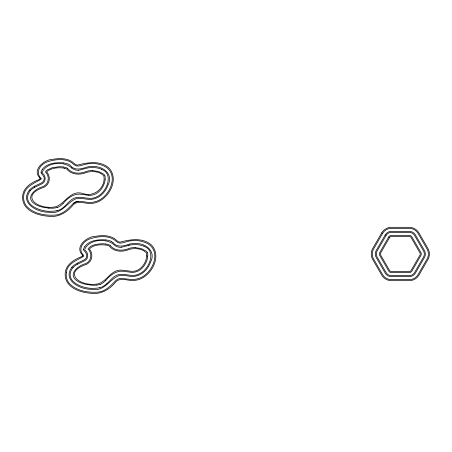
<?xml version="1.0" encoding="UTF-8"?>
<svg xmlns="http://www.w3.org/2000/svg" width="452" height="452" viewBox="0 0 452 452"><rect width="100%" height="100%" fill="white"/><g stroke="black" fill="none" stroke-linecap="round" stroke-linejoin="round"><path stroke-width="0.68" d="M42.143 172.342C46.612 162.093 63.992 160.658 71.795 168.048M84.716 249.374C89.185 239.125 106.559 237.695 114.367 245.086A9.961 9.961 0 0 0 121.283 247.34M105.146 179.71C104.18 187.224 98.429 194.919 90.4 195.349A16.543 16.543 0 0 1 88.157 195.236M147.719 256.742C146.753 264.239 141.024 271.918 133.018 272.381A16.543 16.543 0 0 1 130.73 272.273L124.865 271.449A33.245 33.245 0 0 0 124.091 271.369C116.576 270.098 110.147 275.104 105.689 280.596M42.279 169.364C47.081 163.11 55.997 162.319 63.325 162.884M84.846 246.397C89.649 240.142 98.57 239.351 105.898 239.916M29.295 190.281C19.543 203.264 37.731 212.66 48.776 212.203C61.63 215.175 66.574 202.411 76.478 198.558C82.219 197.394 87.954 200.524 93.677 198.965C100.48 197.36 105.627 191.659 107.932 185.247C113.949 173.941 102.666 165.771 92.236 166.489A25.12 25.12 0 0 0 86.97 167.082C81.575 168.873 74.733 170.986 70.501 165.652A10.599 10.599 0 0 0 68.444 164.217A16.249 16.249 0 0 0 63.32 162.957M71.862 267.313C62.02 280.506 80.671 289.811 91.779 289.257C104.525 292.077 109.271 279.093 119.226 275.556C124.916 274.494 130.583 277.539 136.244 275.997C143.047 274.392 148.194 268.691 150.499 262.279C156.522 250.973 145.239 242.803 134.809 243.521A25.12 25.12 0 0 0 129.538 244.12M30.47 190.467L30.42 190.524A10.543 10.543 0 0 0 30.12 190.868C20.413 204.411 40.776 212.107 51.358 211.265A26.357 26.357 0 0 0 56.054 210.864M72.992 267.556L73.043 267.499A10.543 10.543 0 0 0 72.693 267.9C62.975 281.302 83.264 289.195 93.931 288.297A26.357 26.357 0 0 0 98.626 287.896L99.779 287.625M63.116 203.564C67.574 198.072 74.009 193.066 81.518 194.337A33.245 33.245 0 0 1 82.292 194.416L88.157 195.247M73.354 203.406C68.173 208.592 62.777 214.677 54.89 215.118C44.906 215.762 33.516 213.802 26.487 206.101A13.577 13.577 0 0 1 23.628 198.304C22.741 187.529 33.742 183.557 41.155 179.15L41.234 178.517C34.397 172.28 40.714 163.748 47.997 161.635C56.336 159.008 67.162 157.923 73.953 164.59C77.241 167.748 81.75 165.036 85.434 164.302C92.078 162.635 99.333 163.494 105.372 166.732C119.904 175.613 108.966 198.411 95.073 201.745A18.99 18.99 0 0 1 88.451 202.394C83.473 202.084 77.654 199.699 73.354 203.406A8.362 8.362 0 0 1 78.445 201.355M106.983 283.545C110.813 280.003 114.22 274.923 119.887 274.426C126.475 273.731 133.396 277.443 139.623 273.68C148.996 269.607 157.087 250.837 143.905 246.306M39.375 179.41L39.33 179.438A13.04 13.04 0 0 1 38.753 179.743C30.804 182.704 21.99 188.484 22.606 198.157C23.148 210.649 37.392 215.389 47.867 216.197C57.816 217.887 67.032 212.604 73.049 205.027C76.693 200.818 82.665 202.733 87.366 203.315A26.561 26.561 0 0 0 89.473 203.462L90.157 203.462A19.346 19.346 0 0 0 91.716 203.389C107.005 202.423 120.356 180.546 109.051 168.116C100.141 160.177 87.79 162.466 77.365 165.127C74.857 164.816 73.422 162.387 71.331 161.234C65.574 157.912 58.444 158.307 52.127 159.42C44.081 159.714 31.968 169.884 39.652 177.715A8.543 8.543 0 0 1 39.866 177.992L39.94 178.099M34.533 187.388L41.104 184.235A19.645 19.645 0 0 0 41.511 184.02C46.149 182.297 46.245 176.173 42.624 173.342A5.588 5.588 0 0 1 42.302 172.884L42.268 172.822M77.106 264.42L83.671 261.267A19.645 19.645 0 0 0 84.078 261.058C88.716 259.335 88.824 253.205 85.196 250.374A5.588 5.588 0 0 1 84.869 249.916L84.857 249.888M34.68 186.151L40.126 183.585A24.877 24.877 0 0 0 40.782 183.258C43.917 182.218 45.511 178.116 43.104 175.557A13.984 13.984 0 0 0 42.754 175.105L41.567 173.608A3.362 3.362 0 0 1 41.234 173.037M77.247 263.188L82.699 260.618A24.877 24.877 0 0 0 83.354 260.295C86.49 259.25 88.084 255.148 85.677 252.589A13.984 13.984 0 0 0 85.326 252.137L84.134 250.64A3.362 3.362 0 0 1 83.806 250.069M57.5 207.321L57.099 207.457M100.067 284.359L99.672 284.489A15.91 15.91 0 0 1 96.762 285.076M128.283 245.447L123.051 246.882A18.419 18.419 0 0 1 122.334 247.029L121.277 247.182M57.206 210.592L56.054 210.847M129.538 244.103C124.153 245.939 117.294 248.007 113.073 242.684M96.762 285.088L96.621 285.105A29.222 29.222 0 0 1 91.027 285.122L85.439 284.257A31.855 31.855 0 0 1 79.71 282.359L79.14 282.076A21.905 21.905 0 0 1 78.586 281.794C66.659 275.432 77.004 265.821 85.795 263.584A16.142 16.142 0 0 0 86.219 263.341C91.677 260.685 92.344 252.922 87.965 248.95C90.988 244.775 96.745 244.125 101.502 243.792A27.6 27.6 0 0 1 104.316 243.837L105.898 244.007M78.704 170.15L79.767 169.997A18.419 18.419 0 0 0 80.484 169.85L85.71 168.41A25.013 25.013 0 0 1 101.389 169.133M92.513 170.545L98.615 171.528L103.412 173.952A4.887 4.887 0 0 1 104.785 175.591M135.08 247.577L141.188 248.56L145.985 250.984A4.887 4.887 0 0 1 147.358 252.623L147.38 252.77M48.454 208.112L42.867 207.219A31.855 31.855 0 0 1 37.143 205.327L36.572 205.044A21.905 21.905 0 0 1 36.013 204.762C24.086 198.405 34.431 188.767 43.222 186.552A16.142 16.142 0 0 0 43.646 186.309C49.104 183.653 49.771 175.89 45.392 171.918L45.889 171.28A7.452 7.452 0 0 1 47.387 169.867L52.24 167.72L58.929 166.76A27.6 27.6 0 0 1 61.749 166.799L63.325 166.969M64.563 168.234C59.026 167.206 52.861 167.72 47.974 170.681A6.441 6.441 0 0 0 46.686 171.907C50.398 175.845 50.245 182.772 45.748 186.083A11.436 11.436 0 0 1 45.296 186.433L44.375 187.055A16.012 16.012 0 0 1 43.968 187.297C19.289 195.371 37.126 210.078 55.071 206.903A15.814 15.814 0 0 0 55.624 206.796C65.41 203.479 70.252 189.806 82.784 193.45C93.875 197.806 105.881 187.636 103.887 176.15A2.571 2.571 0 0 0 103.683 175.738C99.79 171.562 93.174 170.992 87.852 172.065A33.036 33.036 0 0 0 86.598 172.37C80.015 175.19 71.862 175.014 66.868 169.234A5.492 5.492 0 0 0 66.404 168.907L66.342 168.873A7.153 7.153 0 0 0 64.557 168.268M101.333 169.274C114.418 173.721 106.531 192.286 97.338 196.496C91.072 200.473 83.999 196.716 77.315 197.394C71.648 197.891 68.246 202.971 64.416 206.513A17.922 17.922 0 0 1 57.251 210.728M67.574 168.5C72.552 174.325 80.62 173.963 87.106 171.201A22.809 22.809 0 0 1 92.513 170.5M110.147 245.532C115.119 251.34 123.193 251.018 129.673 248.233A22.809 22.809 0 0 1 135.08 247.532M82.513 255.131L82.456 255.052A8.543 8.543 0 0 0 82.219 254.747C74.371 246.594 87.236 236.385 95.474 236.3C101.677 235.345 108.706 235.023 114.237 238.486C116.204 239.667 117.644 242.012 120.108 242.17C130.391 239.385 142.544 237.334 151.42 244.967C163.099 257.267 149.652 279.483 134.289 280.421A19.346 19.346 0 0 1 132.73 280.5L132.046 280.489A26.561 26.561 0 0 1 129.939 280.347C125.204 279.743 119.181 277.856 115.548 282.133C109.486 289.839 100.045 294.986 90.021 293.195C79.58 292.337 65.438 287.387 65.173 274.906C64.732 265.341 73.473 259.73 81.326 256.776A13.04 13.04 0 0 0 81.902 256.47L81.948 256.442A3.735 3.735 0 0 0 82.693 255.934M48.454 208.089A29.222 29.222 0 0 0 54.048 208.089L54.195 208.056A15.91 15.91 0 0 0 57.105 207.474M63.037 203.49A15.899 15.899 0 0 1 57.551 207.44M104.892 175.715A8.441 8.441 0 0 1 105.039 179.687M63.32 167.07A9.215 9.215 0 0 1 67.659 168.359M39.917 178.122A1.706 1.706 0 0 1 40.234 178.619M40.126 178.902A3.735 3.735 0 0 1 39.369 179.399M41.064 172.297A6.283 6.283 0 0 1 42.335 169.41M41.183 172.879A1.723 1.723 0 0 1 41.138 172.308M29.205 190.196A18.47 18.47 0 0 1 34.719 186.247M78.716 170.308A9.961 9.961 0 0 1 71.789 168.065M30.437 190.428A16.458 16.458 0 0 1 34.561 187.444M105.892 239.989A16.249 16.249 0 0 1 111.028 241.215M111.017 241.249A10.599 10.599 0 0 1 113.056 242.701M71.778 267.228A18.47 18.47 0 0 1 77.292 263.279M83.75 249.911A1.723 1.723 0 0 1 83.71 249.34M83.631 249.329A6.283 6.283 0 0 1 84.903 246.442M82.484 255.154A1.706 1.706 0 0 1 82.801 255.651M105.892 244.103A9.215 9.215 0 0 1 110.231 245.391M147.459 252.747A8.441 8.441 0 0 1 147.612 256.725M105.604 280.522A15.899 15.899 0 0 1 100.118 284.472M128.289 245.476A25.013 25.013 0 0 1 143.962 246.165M106.949 283.506A17.922 17.922 0 0 1 99.819 287.76M73.009 267.465A16.458 16.458 0 0 1 77.134 264.476M146.787 255.34C146.521 260.962 143.482 266.539 138.696 269.556C133.803 272.974 127.972 270.42 122.639 270.262C111.531 268.505 107.373 281.144 98.191 283.833A15.814 15.814 0 0 1 97.638 283.935C79.58 287.133 61.952 272.324 86.541 264.33A16.012 16.012 0 0 0 86.942 264.087L87.863 263.465A11.436 11.436 0 0 0 88.315 263.115C92.756 259.843 92.993 253.013 89.36 249.069C93.248 244.447 101.361 244.346 107.135 245.266A7.153 7.153 0 0 1 108.881 245.865L108.972 245.939A5.492 5.492 0 0 1 109.435 246.267C114.435 252.041 122.582 252.233 129.17 249.402A33.036 33.036 0 0 1 130.425 249.097C135.747 248.029 142.363 248.594 146.25 252.77A2.571 2.571 0 0 1 146.454 253.182L146.787 255.34M66.331 272.68L66.195 275.336A13.577 13.577 0 0 0 69.054 283.133C76.083 290.839 87.473 292.794 97.462 292.15C105.35 291.709 110.74 285.624 115.927 280.438A8.362 8.362 0 0 1 121.012 278.387L131.023 279.426A18.99 18.99 0 0 0 137.645 278.777C151.533 275.443 162.471 252.645 147.945 243.764C141.318 240.176 133.278 239.6 126.108 241.831C123.046 242.758 119.187 244.289 116.526 241.622C109.734 234.955 98.903 236.04 90.564 238.667C83.281 240.78 76.964 249.312 83.806 255.549L83.722 256.188C77.139 260.522 67.19 263.188 66.331 272.68M381.708 232.893L372.742 248.419A11.147 11.147 0 0 0 372.742 259.572L381.708 275.098A11.147 11.147 0 0 0 391.364 280.675L409.292 280.675A11.147 11.147 0 0 0 418.947 275.098L427.914 259.572A11.147 11.147 0 0 0 427.914 248.419L418.947 232.893A11.147 11.147 0 0 0 409.292 227.316L391.364 227.316A11.147 11.147 0 0 0 381.708 232.893M382.584 233.396L373.618 248.928A10.136 10.136 0 0 0 373.618 259.064L382.584 274.59A10.136 10.136 0 0 0 391.364 279.658L409.292 279.658A10.136 10.136 0 0 0 418.072 274.59L427.038 259.064A10.136 10.136 0 0 0 427.038 248.928L418.072 233.396A10.136 10.136 0 0 0 409.292 228.328L391.364 228.328A10.136 10.136 0 0 0 382.584 233.396M385.217 234.921L376.25 250.448A7.096 7.096 0 0 0 376.25 257.544L385.217 273.07A7.096 7.096 0 0 0 391.364 276.618L409.292 276.618A7.096 7.096 0 0 0 415.439 273.07L424.405 257.544A7.096 7.096 0 0 0 424.405 250.448L415.439 234.921A7.096 7.096 0 0 0 409.292 231.373L391.364 231.373A7.096 7.096 0 0 0 385.217 234.921M386.098 235.424L377.132 250.956A6.079 6.079 0 0 0 377.132 257.035L386.098 272.562A6.079 6.079 0 0 0 391.364 275.607L409.292 275.607A6.079 6.079 0 0 0 414.563 272.562L423.524 257.035A6.079 6.079 0 0 0 423.524 250.956L414.563 235.424A6.079 6.079 0 0 0 409.292 232.384L391.364 232.384A6.079 6.079 0 0 0 386.098 235.424M388.731 236.944L379.765 252.476A3.04 3.04 0 0 0 379.765 255.516L388.731 271.042A3.04 3.04 0 0 0 391.364 272.562L409.292 272.562A3.04 3.04 0 0 0 411.93 271.042L420.891 255.516A3.04 3.04 0 0 0 420.891 252.476L411.93 236.944A3.04 3.04 0 0 0 409.292 235.424L391.364 235.424A3.04 3.04 0 0 0 388.731 236.944M389.607 237.453L380.64 252.979A2.028 2.028 0 0 0 380.64 255.007L389.607 270.539A2.028 2.028 0 0 0 391.364 271.55L409.292 271.55A2.028 2.028 0 0 0 411.049 270.539L420.015 255.007A2.028 2.028 0 0 0 420.015 252.979L411.049 237.453A2.028 2.028 0 0 0 409.292 236.441L391.364 236.441A2.028 2.028 0 0 0 389.607 237.453"/></g></svg>
